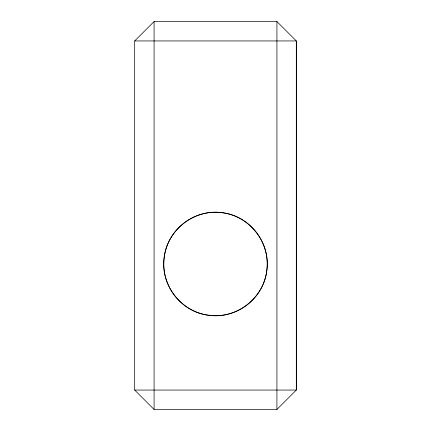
<?xml version="1.0" encoding="UTF-8"?>
<svg xmlns="http://www.w3.org/2000/svg" width="431" height="431" viewBox="0 0 431 431"><rect width="100%" height="100%" fill="white"/><g stroke="black" fill="none" stroke-linecap="round" stroke-linejoin="round"><path stroke-width="0.65" d="M134.688 40.945L154.082 21.55L276.917 21.55L296.312 40.945L296.312 390.055L276.917 409.45L154.082 409.45L134.688 390.055L134.688 40.945L296.312 40.945L296.312 390.055L134.688 390.055M276.917 21.55L276.917 409.45M154.082 21.55L154.082 409.45M164.222 257.237C160.036 284.568 181.262 312.233 208.749 315.266C236.08 319.452 263.745 298.225 266.778 270.738C270.964 243.407 249.738 215.742 222.251 212.709C194.92 208.523 167.255 229.75 164.222 257.237M189.64 308.779A51.72 51.72 0 0 0 267.22 263.987A51.72 51.72 0 0 0 189.64 219.196A51.72 51.72 0 0 0 189.64 308.779"/></g></svg>
